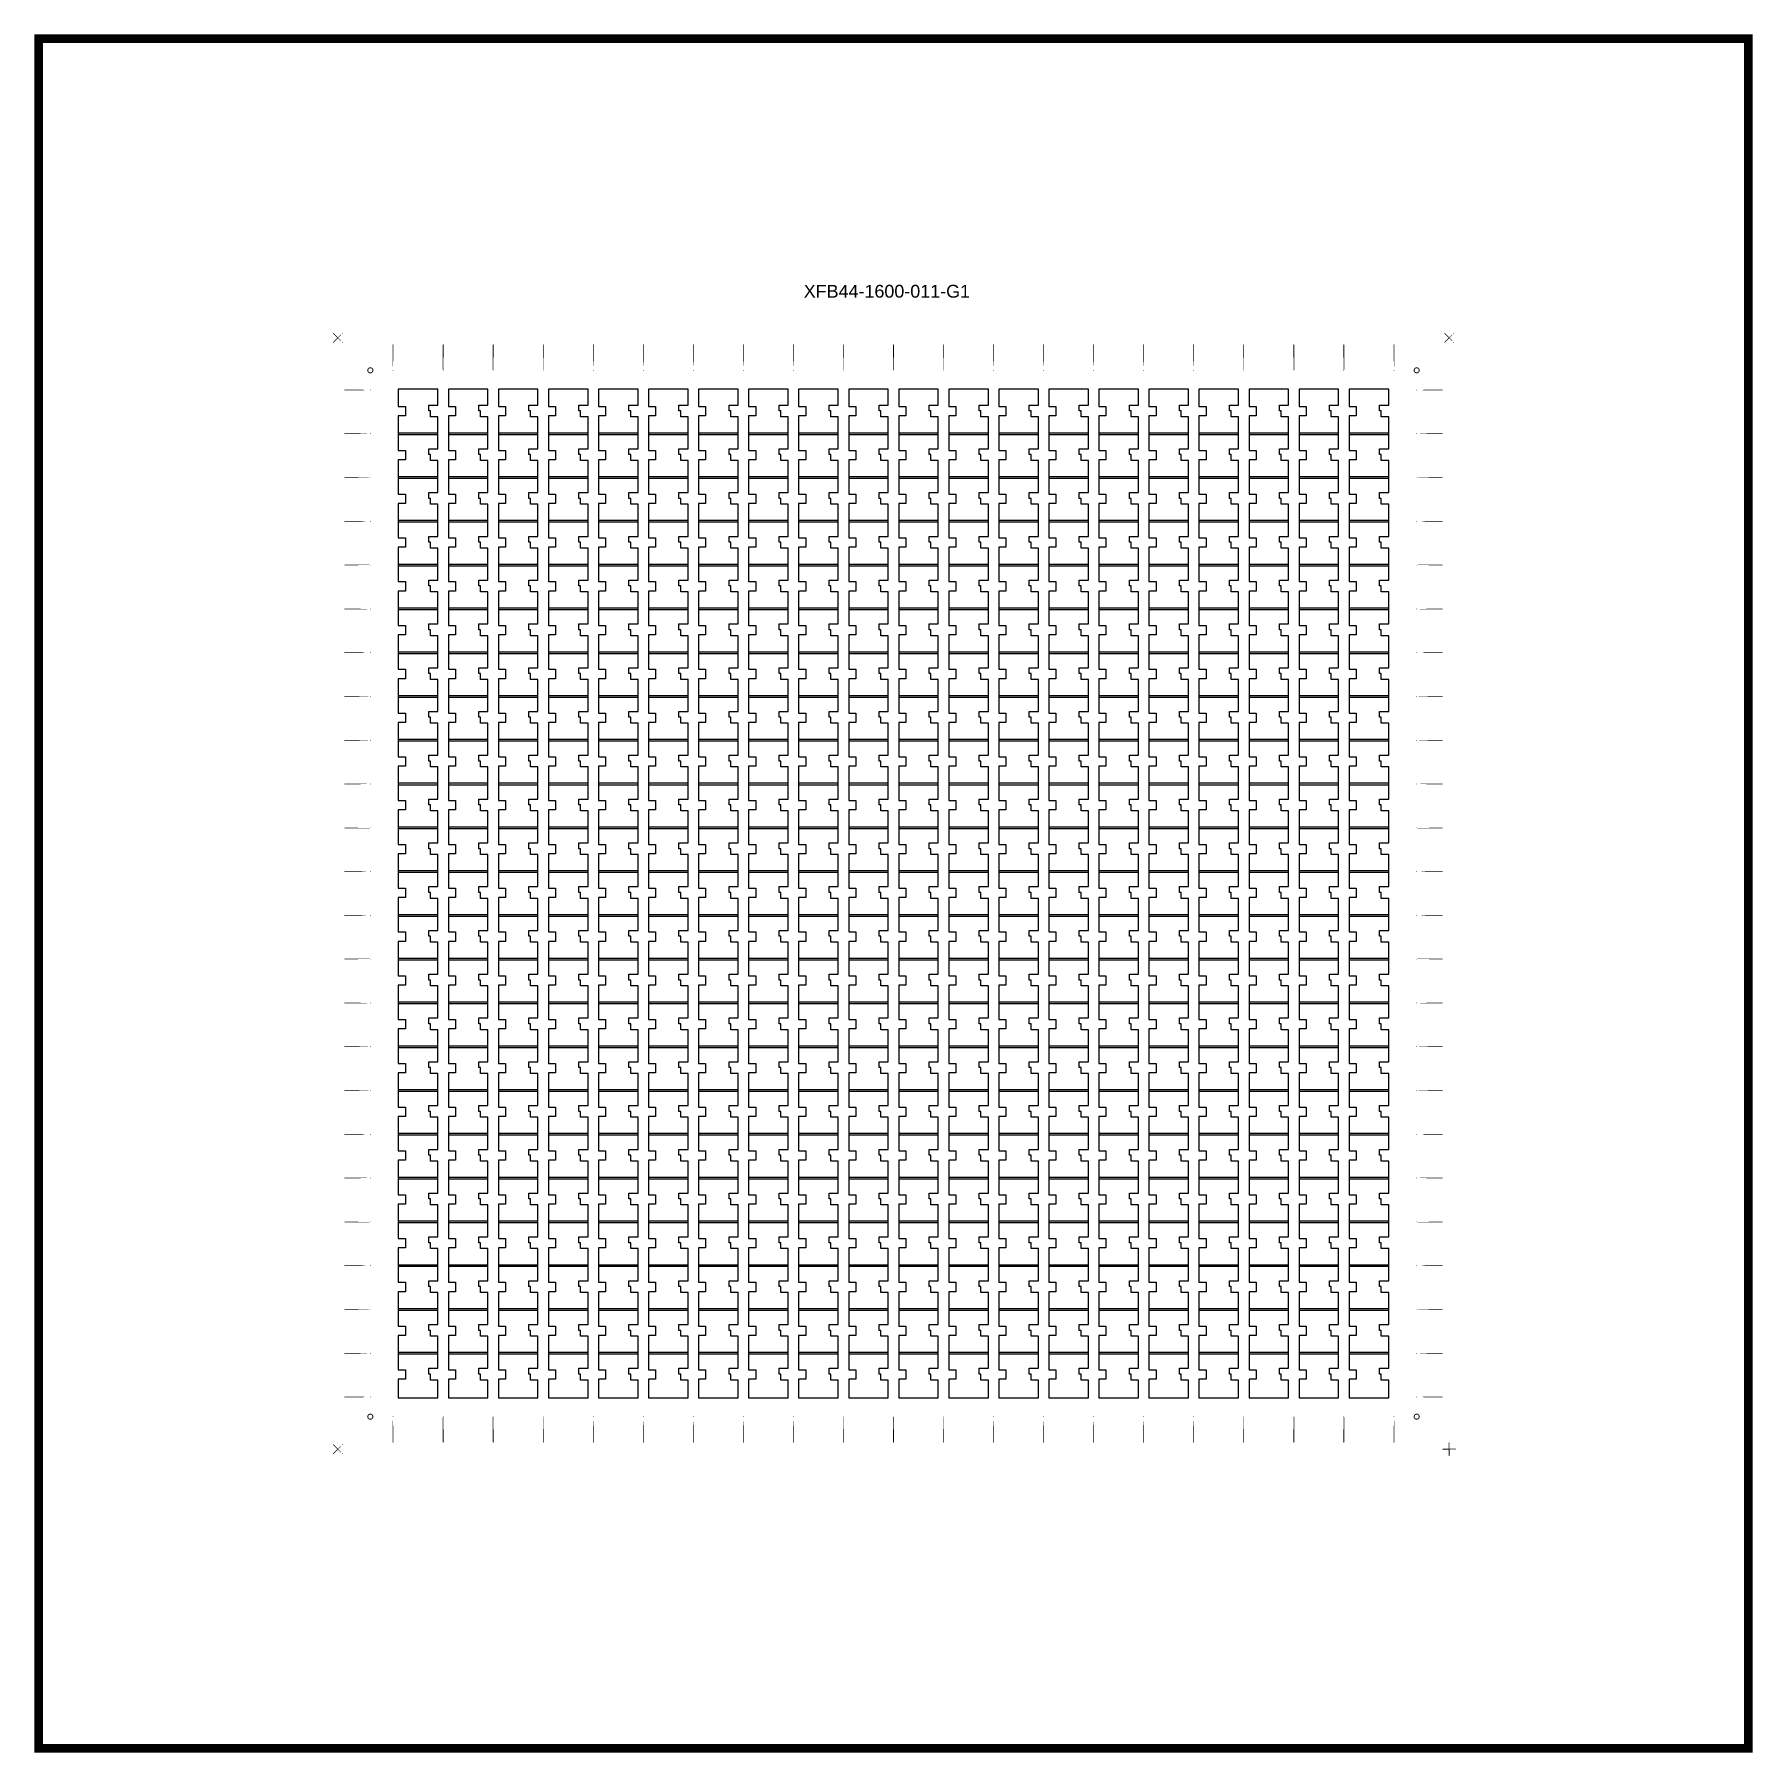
# Model space of a CAD drawing. Extents: x -100 to 100, y -100 to 100.
import ezdxf

# ---------------------------------------------------------------- set-up
doc = ezdxf.new("R2010")
doc.units = 0
doc.layers.get('0').update_dxf_attribs({"linetype": 'continuous'})
doc.layers.add('G1', color=7, linetype='continuous')
doc.styles.get("Standard").update_dxf_attribs({"font": 'ARIAL.TTF'})

# ---------------------------------------------------------------- blocks, each defined once
blk = doc.blocks.new('LDI_XFB44-1600-011_G1_B1')
at = {"layer": 'G1'}
for points in [[(-57.93, -58.98), (-53.29, -58.98), (-53.29, -56.91), (-54.16, -56.91), (-54.16, -56.22), (-54.37, -56.22), (-54.37, -55.54), (-53.29, -55.54), (-53.29, -53.7), (-57.93, -53.7), (-57.93, -55.72), (-57.1, -55.72), (-57.1, -56.82), (-57.93, -56.82), (-57.93, -58.98)], [(-52.07, -58.98), (-47.44, -58.98), (-47.44, -56.91), (-48.3, -56.91), (-48.3, -56.22), (-48.51, -56.22), (-48.51, -55.54), (-47.44, -55.54), (-47.44, -53.7), (-52.07, -53.7), (-52.07, -55.72), (-51.24, -55.72), (-51.24, -56.82), (-52.07, -56.82), (-52.07, -58.98)], [(-46.22, -58.98), (-41.59, -58.98), (-41.59, -56.91), (-42.45, -56.91), (-42.45, -56.22), (-42.66, -56.22), (-42.66, -55.54), (-41.59, -55.54), (-41.59, -53.7), (-46.22, -53.7), (-46.22, -55.72), (-45.39, -55.72), (-45.39, -56.82), (-46.22, -56.82), (-46.22, -58.98)], [(-40.37, -58.98), (-35.73, -58.98), (-35.73, -56.91), (-36.6, -56.91), (-36.6, -56.22), (-36.8, -56.22), (-36.8, -55.54), (-35.73, -55.54), (-35.73, -53.7), (-40.37, -53.7), (-40.37, -55.72), (-39.54, -55.72), (-39.54, -56.82), (-40.37, -56.82), (-40.37, -58.98)], [(-34.51, -58.98), (-29.88, -58.98), (-29.88, -56.91), (-30.74, -56.91), (-30.74, -56.22), (-30.95, -56.22), (-30.95, -55.54), (-29.88, -55.54), (-29.88, -53.7), (-34.51, -53.7), (-34.51, -55.72), (-33.68, -55.72), (-33.68, -56.82), (-34.51, -56.82), (-34.51, -58.98)], [(-28.66, -58.98), (-24.02, -58.98), (-24.02, -56.91), (-24.89, -56.91), (-24.89, -56.22), (-25.1, -56.22), (-25.1, -55.54), (-24.02, -55.54), (-24.02, -53.7), (-28.66, -53.7), (-28.66, -55.72), (-27.83, -55.72), (-27.83, -56.82), (-28.66, -56.82), (-28.66, -58.98)], [(-22.8, -58.98), (-18.17, -58.98), (-18.17, -56.91), (-19.04, -56.91), (-19.04, -56.22), (-19.24, -56.22), (-19.24, -55.54), (-18.17, -55.54), (-18.17, -53.7), (-22.8, -53.7), (-22.8, -55.72), (-21.98, -55.72), (-21.98, -56.82), (-22.8, -56.82), (-22.8, -58.98)], [(-16.95, -58.98), (-12.32, -58.98), (-12.32, -56.91), (-13.18, -56.91), (-13.18, -56.22), (-13.39, -56.22), (-13.39, -55.54), (-12.32, -55.54), (-12.32, -53.7), (-16.95, -53.7), (-16.95, -55.72), (-16.12, -55.72), (-16.12, -56.82), (-16.95, -56.82), (-16.95, -58.98)], [(-11.1, -58.98), (-6.46, -58.98), (-6.46, -56.91), (-7.33, -56.91), (-7.33, -56.22), (-7.54, -56.22), (-7.54, -55.54), (-6.46, -55.54), (-6.46, -53.7), (-11.1, -53.7), (-11.1, -55.72), (-10.27, -55.72), (-10.27, -56.82), (-11.1, -56.82), (-11.1, -58.98)], [(-5.24, -58.98), (-0.61, -58.98), (-0.61, -56.91), (-1.48, -56.91), (-1.48, -56.22), (-1.68, -56.22), (-1.68, -55.54), (-0.61, -55.54), (-0.61, -53.7), (-5.24, -53.7), (-5.24, -55.72), (-4.41, -55.72), (-4.41, -56.82), (-5.24, -56.82), (-5.24, -58.98)], [(0.61, -58.98), (5.24, -58.98), (5.24, -56.91), (4.38, -56.91), (4.38, -56.22), (4.17, -56.22), (4.17, -55.54), (5.24, -55.54), (5.24, -53.7), (0.61, -53.7), (0.61, -55.72), (1.44, -55.72), (1.44, -56.82), (0.61, -56.82), (0.61, -58.98)], [(6.46, -58.98), (11.1, -58.98), (11.1, -56.91), (10.23, -56.91), (10.23, -56.22), (10.02, -56.22), (10.02, -55.54), (11.1, -55.54), (11.1, -53.7), (6.46, -53.7), (6.46, -55.72), (7.29, -55.72), (7.29, -56.82), (6.46, -56.82), (6.46, -58.98)], [(12.32, -58.98), (16.95, -58.98), (16.95, -56.91), (16.09, -56.91), (16.09, -56.22), (15.88, -56.22), (15.88, -55.54), (16.95, -55.54), (16.95, -53.7), (12.32, -53.7), (12.32, -55.72), (13.15, -55.72), (13.15, -56.82), (12.32, -56.82), (12.32, -58.98)], [(18.17, -58.98), (22.8, -58.98), (22.8, -56.91), (21.94, -56.91), (21.94, -56.22), (21.73, -56.22), (21.73, -55.54), (22.8, -55.54), (22.8, -53.7), (18.17, -53.7), (18.17, -55.72), (19, -55.72), (19, -56.82), (18.17, -56.82), (18.17, -58.98)], [(24.02, -58.98), (28.66, -58.98), (28.66, -56.91), (27.79, -56.91), (27.79, -56.22), (27.59, -56.22), (27.59, -55.54), (28.66, -55.54), (28.66, -53.7), (24.02, -53.7), (24.02, -55.72), (24.85, -55.72), (24.85, -56.82), (24.02, -56.82), (24.02, -58.98)], [(29.88, -58.98), (34.51, -58.98), (34.51, -56.91), (33.65, -56.91), (33.65, -56.22), (33.44, -56.22), (33.44, -55.54), (34.51, -55.54), (34.51, -53.7), (29.88, -53.7), (29.88, -55.72), (30.71, -55.72), (30.71, -56.82), (29.88, -56.82), (29.88, -58.98)], [(35.73, -58.98), (40.37, -58.98), (40.37, -56.91), (39.5, -56.91), (39.5, -56.22), (39.29, -56.22), (39.29, -55.54), (40.37, -55.54), (40.37, -53.7), (35.73, -53.7), (35.73, -55.72), (36.56, -55.72), (36.56, -56.82), (35.73, -56.82), (35.73, -58.98)], [(41.59, -58.98), (46.22, -58.98), (46.22, -56.91), (45.35, -56.91), (45.35, -56.22), (45.15, -56.22), (45.15, -55.54), (46.22, -55.54), (46.22, -53.7), (41.59, -53.7), (41.59, -55.72), (42.41, -55.72), (42.41, -56.82), (41.59, -56.82), (41.59, -58.98)], [(47.44, -58.98), (52.07, -58.98), (52.07, -56.91), (51.21, -56.91), (51.21, -56.22), (51, -56.22), (51, -55.54), (52.07, -55.54), (52.07, -53.7), (47.44, -53.7), (47.44, -55.72), (48.27, -55.72), (48.27, -56.82), (47.44, -56.82), (47.44, -58.98)], [(53.29, -58.98), (57.93, -58.98), (57.93, -56.91), (57.06, -56.91), (57.06, -56.22), (56.85, -56.22), (56.85, -55.54), (57.93, -55.54), (57.93, -53.7), (53.29, -53.7), (53.29, -55.72), (54.12, -55.72), (54.12, -56.82), (53.29, -56.82), (53.29, -58.98)]]:
    blk.add_lwpolyline(points, close=True, dxfattribs=at)
blk = doc.blocks.new('cutlineendpoint')
at = {"const_width": 0.04}
blk.add_lwpolyline([(-0.02, 0, 1), (0.02, 0, 1)], format="xyb", close=True, dxfattribs=at)

msp = doc.modelspace()

# ---------------------------------------------------------------- linework, layer by layer
at = {"layer": 'G1'}
for points, const_width in [([(-100, 100), (100, 100), (100, -100), (-100, -100)], 1), ([(-64.47, 65.53), (-65.53, 64.47)], 0.08), ([(-64.47, 64.47), (-65.53, 65.53)], 0.08), ([(65.53, 65.53), (64.47, 64.47)], 0.08), ([(65.53, 64.47), (64.47, 65.53)], 0.08), ([(-58.54, 61.2), (-58.54, 64.2)], 0.08), ([(-52.68, 61.2), (-52.68, 64.2)], 0.08), ([(-46.83, 61.2), (-46.83, 64.2)], 0.08), ([(-40.98, 61.2), (-40.98, 64.2)], 0.08), ([(-35.12, 61.2), (-35.12, 64.2)], 0.08), ([(-29.27, 61.2), (-29.27, 64.2)], 0.08), ([(-23.41, 61.2), (-23.41, 64.2)], 0.08), ([(-17.56, 61.2), (-17.56, 64.2)], 0.08), ([(-11.71, 61.2), (-11.71, 64.2)], 0.08), ([(-5.85, 61.2), (-5.85, 64.2)], 0.08), ([(0, 61.2), (0, 64.2)], 0.08), ([(5.85, 61.2), (5.85, 64.2)], 0.08), ([(11.71, 61.2), (11.71, 64.2)], 0.08), ([(17.56, 61.2), (17.56, 64.2)], 0.08), ([(23.41, 61.2), (23.41, 64.2)], 0.08), ([(29.27, 61.2), (29.27, 64.2)], 0.08), ([(35.12, 61.2), (35.12, 64.2)], 0.08), ([(40.98, 61.2), (40.98, 64.2)], 0.08), ([(46.83, 61.2), (46.83, 64.2)], 0.08), ([(52.68, 61.2), (52.68, 64.2)], 0.08), ([(58.54, 61.2), (58.54, 64.2)], 0.08), ([(-61.2, 58.9), (-64.2, 58.9)], 0.08), ([(61.2, 58.9), (64.2, 58.9)], 0.08), ([(-61.2, 53.78), (-64.2, 53.78)], 0.08), ([(61.2, 53.78), (64.2, 53.78)], 0.08), ([(-61.2, 48.66), (-64.2, 48.66)], 0.08), ([(61.2, 48.66), (64.2, 48.66)], 0.08), ([(-61.2, 43.54), (-64.2, 43.54)], 0.08), ([(61.2, 43.54), (64.2, 43.54)], 0.08), ([(-61.2, 38.41), (-64.2, 38.41)], 0.08), ([(61.2, 38.41), (64.2, 38.41)], 0.08), ([(-61.2, 33.29), (-64.2, 33.29)], 0.08), ([(61.2, 33.29), (64.2, 33.29)], 0.08), ([(-61.2, 28.17), (-64.2, 28.17)], 0.08), ([(61.2, 28.17), (64.2, 28.17)], 0.08), ([(-61.2, 23.05), (-64.2, 23.05)], 0.08), ([(61.2, 23.05), (64.2, 23.05)], 0.08), ([(-61.2, 17.93), (-64.2, 17.93)], 0.08), ([(61.2, 17.93), (64.2, 17.93)], 0.08), ([(-61.2, 12.8), (-64.2, 12.8)], 0.08), ([(61.2, 12.8), (64.2, 12.8)], 0.08), ([(-61.2, 7.68), (-64.2, 7.68)], 0.08), ([(61.2, 7.68), (64.2, 7.68)], 0.08), ([(-61.2, 2.56), (-64.2, 2.56)], 0.08), ([(61.2, 2.56), (64.2, 2.56)], 0.08), ([(-61.2, -2.56), (-64.2, -2.56)], 0.08), ([(61.2, -2.56), (64.2, -2.56)], 0.08), ([(-61.2, -7.68), (-64.2, -7.68)], 0.08), ([(61.2, -7.68), (64.2, -7.68)], 0.08), ([(-61.2, -12.8), (-64.2, -12.8)], 0.08), ([(61.2, -12.8), (64.2, -12.8)], 0.08), ([(-61.2, -17.93), (-64.2, -17.93)], 0.08), ([(61.2, -17.93), (64.2, -17.93)], 0.08), ([(-61.2, -23.05), (-64.2, -23.05)], 0.08), ([(61.2, -23.05), (64.2, -23.05)], 0.08), ([(-61.2, -28.17), (-64.2, -28.17)], 0.08), ([(61.2, -28.17), (64.2, -28.17)], 0.08), ([(-61.2, -33.29), (-64.2, -33.29)], 0.08), ([(61.2, -33.29), (64.2, -33.29)], 0.08), ([(-61.2, -38.41), (-64.2, -38.41)], 0.08), ([(61.2, -38.41), (64.2, -38.41)], 0.08), ([(-61.2, -43.54), (-64.2, -43.54)], 0.08), ([(61.2, -43.54), (64.2, -43.54)], 0.08), ([(-61.2, -48.66), (-64.2, -48.66)], 0.08), ([(61.2, -48.66), (64.2, -48.66)], 0.08), ([(-61.2, -53.78), (-64.2, -53.78)], 0.08), ([(61.2, -53.78), (64.2, -53.78)], 0.08), ([(-61.2, -58.9), (-64.2, -58.9)], 0.08), ([(61.2, -58.9), (64.2, -58.9)], 0.08), ([(-58.54, -61.2), (-58.54, -64.2)], 0.08), ([(-52.68, -61.2), (-52.68, -64.2)], 0.08), ([(-46.83, -61.2), (-46.83, -64.2)], 0.08), ([(-40.98, -61.2), (-40.98, -64.2)], 0.08), ([(-35.12, -61.2), (-35.12, -64.2)], 0.08), ([(-29.27, -61.2), (-29.27, -64.2)], 0.08), ([(-23.41, -61.2), (-23.41, -64.2)], 0.08), ([(-17.56, -61.2), (-17.56, -64.2)], 0.08), ([(-11.71, -61.2), (-11.71, -64.2)], 0.08), ([(-5.85, -61.2), (-5.85, -64.2)], 0.08), ([(0, -61.2), (0, -64.2)], 0.08), ([(5.85, -61.2), (5.85, -64.2)], 0.08), ([(11.71, -61.2), (11.71, -64.2)], 0.08), ([(17.56, -61.2), (17.56, -64.2)], 0.08), ([(23.41, -61.2), (23.41, -64.2)], 0.08), ([(29.27, -61.2), (29.27, -64.2)], 0.08), ([(35.12, -61.2), (35.12, -64.2)], 0.08), ([(40.98, -61.2), (40.98, -64.2)], 0.08), ([(46.83, -61.2), (46.83, -64.2)], 0.08), ([(52.68, -61.2), (52.68, -64.2)], 0.08), ([(58.54, -61.2), (58.54, -64.2)], 0.08), ([(65, -64.25), (65, -65.75)], 0.08), ([(-64.47, -64.47), (-65.53, -65.53)], 0.08), ([(-64.47, -65.53), (-65.53, -64.47)], 0.08), ([(65.75, -65), (64.25, -65)], 0.08)]:
    msp.add_lwpolyline(points, close=True, dxfattribs=dict(at, const_width=const_width))
at = {"layer": 'G1', "const_width": 0.1}
for points in [[(-61.5, 61.2, 1), (-60.9, 61.2, 1)], [(60.9, 61.2, 1), (61.5, 61.2, 1)], [(-61.5, -61.2, 1), (-60.9, -61.2, 1)], [(60.9, -61.2, 1), (61.5, -61.2, 1)]]:
    msp.add_lwpolyline(points, format="xyb", close=True, dxfattribs=at)

# ---------------------------------------------------------------- block references
at = {"layer": 'G1'}
for name, p in [('cutlineendpoint', (-65.53, 65.53)), ('cutlineendpoint', (-65.53, 64.47)), ('cutlineendpoint', (-64.47, 65.53)), ('cutlineendpoint', (-64.47, 64.47)), ('cutlineendpoint', (64.47, 65.53)), ('cutlineendpoint', (64.47, 64.47)), ('cutlineendpoint', (65.53, 65.53)), ('cutlineendpoint', (65.53, 64.47)), ('cutlineendpoint', (-58.54, 64.2)), ('cutlineendpoint', (-52.68, 64.2)), ('cutlineendpoint', (-46.83, 64.2)), ('cutlineendpoint', (-40.98, 64.2)), ('cutlineendpoint', (-35.12, 64.2)), ('cutlineendpoint', (-29.27, 64.2)), ('cutlineendpoint', (-23.41, 64.2)), ('cutlineendpoint', (-17.56, 64.2)), ('cutlineendpoint', (-11.71, 64.2)), ('cutlineendpoint', (-5.85, 64.2)), ('cutlineendpoint', (0, 64.2)), ('cutlineendpoint', (5.85, 64.2)), ('cutlineendpoint', (11.71, 64.2)), ('cutlineendpoint', (17.56, 64.2)), ('cutlineendpoint', (23.41, 64.2)), ('cutlineendpoint', (29.27, 64.2)), ('cutlineendpoint', (35.12, 64.2)), ('cutlineendpoint', (40.98, 64.2)), ('cutlineendpoint', (46.83, 64.2)), ('cutlineendpoint', (52.68, 64.2)), ('cutlineendpoint', (58.54, 64.2)), ('cutlineendpoint', (-58.54, 61.2)), ('cutlineendpoint', (-52.68, 61.2)), ('cutlineendpoint', (-46.83, 61.2)), ('cutlineendpoint', (-40.98, 61.2)), ('cutlineendpoint', (-35.12, 61.2)), ('cutlineendpoint', (-29.27, 61.2)), ('cutlineendpoint', (-23.41, 61.2)), ('cutlineendpoint', (-17.56, 61.2)), ('cutlineendpoint', (-11.71, 61.2)), ('cutlineendpoint', (-5.85, 61.2)), ('cutlineendpoint', (0, 61.2)), ('cutlineendpoint', (5.85, 61.2)), ('cutlineendpoint', (11.71, 61.2)), ('cutlineendpoint', (17.56, 61.2)), ('cutlineendpoint', (23.41, 61.2)), ('cutlineendpoint', (29.27, 61.2)), ('cutlineendpoint', (35.12, 61.2)), ('cutlineendpoint', (40.98, 61.2)), ('cutlineendpoint', (46.83, 61.2)), ('cutlineendpoint', (52.68, 61.2)), ('cutlineendpoint', (58.54, 61.2)), ('cutlineendpoint', (-64.2, 58.9)), ('cutlineendpoint', (-61.2, 58.9)), ('LDI_XFB44-1600-011_G1_B1', (0, 112.68)), ('cutlineendpoint', (61.2, 58.9)), ('cutlineendpoint', (64.2, 58.9)), ('cutlineendpoint', (-64.2, 53.78)), ('cutlineendpoint', (-61.2, 53.78)), ('LDI_XFB44-1600-011_G1_B1', (0, 107.56)), ('cutlineendpoint', (61.2, 53.78)), ('cutlineendpoint', (64.2, 53.78)), ('cutlineendpoint', (-64.2, 48.66)), ('cutlineendpoint', (-61.2, 48.66)), ('LDI_XFB44-1600-011_G1_B1', (0, 102.44)), ('cutlineendpoint', (61.2, 48.66)), ('cutlineendpoint', (64.2, 48.66)), ('cutlineendpoint', (-64.2, 43.54)), ('cutlineendpoint', (-61.2, 43.54)), ('LDI_XFB44-1600-011_G1_B1', (0, 97.32)), ('cutlineendpoint', (61.2, 43.54)), ('cutlineendpoint', (64.2, 43.54)), ('cutlineendpoint', (-64.2, 38.41)), ('cutlineendpoint', (-61.2, 38.41)), ('LDI_XFB44-1600-011_G1_B1', (0, 92.2)), ('cutlineendpoint', (61.2, 38.41)), ('cutlineendpoint', (64.2, 38.41)), ('cutlineendpoint', (-64.2, 33.29)), ('cutlineendpoint', (-61.2, 33.29)), ('LDI_XFB44-1600-011_G1_B1', (0, 87.07)), ('cutlineendpoint', (61.2, 33.29)), ('cutlineendpoint', (64.2, 33.29)), ('cutlineendpoint', (-64.2, 28.17)), ('cutlineendpoint', (-61.2, 28.17)), ('LDI_XFB44-1600-011_G1_B1', (0, 81.95)), ('cutlineendpoint', (61.2, 28.17)), ('cutlineendpoint', (64.2, 28.17)), ('cutlineendpoint', (-64.2, 23.05)), ('cutlineendpoint', (-61.2, 23.05)), ('LDI_XFB44-1600-011_G1_B1', (0, 76.83)), ('cutlineendpoint', (61.2, 23.05)), ('cutlineendpoint', (64.2, 23.05)), ('cutlineendpoint', (-64.2, 17.93)), ('cutlineendpoint', (-61.2, 17.93)), ('LDI_XFB44-1600-011_G1_B1', (0, 71.71)), ('cutlineendpoint', (61.2, 17.93)), ('cutlineendpoint', (64.2, 17.93)), ('cutlineendpoint', (-64.2, 12.8)), ('cutlineendpoint', (-61.2, 12.8)), ('LDI_XFB44-1600-011_G1_B1', (0, 66.59)), ('cutlineendpoint', (61.2, 12.8)), ('cutlineendpoint', (64.2, 12.8)), ('cutlineendpoint', (-64.2, 7.68)), ('cutlineendpoint', (-61.2, 7.68)), ('LDI_XFB44-1600-011_G1_B1', (0, 61.46)), ('cutlineendpoint', (61.2, 7.68)), ('cutlineendpoint', (64.2, 7.68)), ('cutlineendpoint', (-64.2, 2.56)), ('cutlineendpoint', (-61.2, 2.56)), ('LDI_XFB44-1600-011_G1_B1', (0, 56.34)), ('cutlineendpoint', (61.2, 2.56)), ('cutlineendpoint', (64.2, 2.56)), ('cutlineendpoint', (-64.2, -2.56)), ('cutlineendpoint', (-61.2, -2.56)), ('LDI_XFB44-1600-011_G1_B1', (0, 51.22)), ('cutlineendpoint', (61.2, -2.56)), ('cutlineendpoint', (64.2, -2.56)), ('cutlineendpoint', (-64.2, -7.68)), ('cutlineendpoint', (-61.2, -7.68)), ('LDI_XFB44-1600-011_G1_B1', (0, 46.1)), ('cutlineendpoint', (61.2, -7.68)), ('cutlineendpoint', (64.2, -7.68)), ('cutlineendpoint', (-64.2, -12.8)), ('cutlineendpoint', (-61.2, -12.8)), ('LDI_XFB44-1600-011_G1_B1', (0, 40.98)), ('cutlineendpoint', (61.2, -12.8)), ('cutlineendpoint', (64.2, -12.8)), ('cutlineendpoint', (-64.2, -17.93)), ('cutlineendpoint', (-61.2, -17.93)), ('LDI_XFB44-1600-011_G1_B1', (0, 35.85)), ('cutlineendpoint', (61.2, -17.93)), ('cutlineendpoint', (64.2, -17.93)), ('cutlineendpoint', (-64.2, -23.05)), ('cutlineendpoint', (-61.2, -23.05)), ('LDI_XFB44-1600-011_G1_B1', (0, 30.73)), ('cutlineendpoint', (61.2, -23.05)), ('cutlineendpoint', (64.2, -23.05)), ('cutlineendpoint', (-64.2, -28.17)), ('cutlineendpoint', (-61.2, -28.17)), ('LDI_XFB44-1600-011_G1_B1', (0, 25.61)), ('cutlineendpoint', (61.2, -28.17)), ('cutlineendpoint', (64.2, -28.17)), ('cutlineendpoint', (-64.2, -33.29)), ('cutlineendpoint', (-61.2, -33.29)), ('LDI_XFB44-1600-011_G1_B1', (0, 20.49)), ('cutlineendpoint', (61.2, -33.29)), ('cutlineendpoint', (64.2, -33.29)), ('cutlineendpoint', (-64.2, -38.41)), ('cutlineendpoint', (-61.2, -38.41)), ('LDI_XFB44-1600-011_G1_B1', (0, 15.37)), ('cutlineendpoint', (61.2, -38.41)), ('cutlineendpoint', (64.2, -38.41)), ('cutlineendpoint', (-64.2, -43.54)), ('cutlineendpoint', (-61.2, -43.54)), ('LDI_XFB44-1600-011_G1_B1', (0, 10.24)), ('cutlineendpoint', (61.2, -43.54)), ('cutlineendpoint', (64.2, -43.54)), ('cutlineendpoint', (-64.2, -48.66)), ('cutlineendpoint', (-61.2, -48.66)), ('LDI_XFB44-1600-011_G1_B1', (0, 5.12)), ('cutlineendpoint', (61.2, -48.66)), ('cutlineendpoint', (64.2, -48.66)), ('cutlineendpoint', (-64.2, -53.78)), ('cutlineendpoint', (-61.2, -53.78)), ('LDI_XFB44-1600-011_G1_B1', (0, 0)), ('cutlineendpoint', (61.2, -53.78)), ('cutlineendpoint', (64.2, -53.78)), ('cutlineendpoint', (-64.2, -58.9)), ('cutlineendpoint', (-61.2, -58.9)), ('cutlineendpoint', (61.2, -58.9)), ('cutlineendpoint', (64.2, -58.9)), ('cutlineendpoint', (-58.54, -61.2)), ('cutlineendpoint', (-52.68, -61.2)), ('cutlineendpoint', (-46.83, -61.2)), ('cutlineendpoint', (-40.98, -61.2)), ('cutlineendpoint', (-35.12, -61.2)), ('cutlineendpoint', (-29.27, -61.2)), ('cutlineendpoint', (-23.41, -61.2)), ('cutlineendpoint', (-17.56, -61.2)), ('cutlineendpoint', (-11.71, -61.2)), ('cutlineendpoint', (-5.85, -61.2)), ('cutlineendpoint', (0, -61.2)), ('cutlineendpoint', (5.85, -61.2)), ('cutlineendpoint', (11.71, -61.2)), ('cutlineendpoint', (17.56, -61.2)), ('cutlineendpoint', (23.41, -61.2)), ('cutlineendpoint', (29.27, -61.2)), ('cutlineendpoint', (35.12, -61.2)), ('cutlineendpoint', (40.98, -61.2)), ('cutlineendpoint', (46.83, -61.2)), ('cutlineendpoint', (52.68, -61.2)), ('cutlineendpoint', (58.54, -61.2)), ('cutlineendpoint', (-58.54, -64.2)), ('cutlineendpoint', (-52.68, -64.2)), ('cutlineendpoint', (-46.83, -64.2)), ('cutlineendpoint', (-40.98, -64.2)), ('cutlineendpoint', (-35.12, -64.2)), ('cutlineendpoint', (-29.27, -64.2)), ('cutlineendpoint', (-23.41, -64.2)), ('cutlineendpoint', (-17.56, -64.2)), ('cutlineendpoint', (-11.71, -64.2)), ('cutlineendpoint', (-5.85, -64.2)), ('cutlineendpoint', (0, -64.2)), ('cutlineendpoint', (5.85, -64.2)), ('cutlineendpoint', (11.71, -64.2)), ('cutlineendpoint', (17.56, -64.2)), ('cutlineendpoint', (23.41, -64.2)), ('cutlineendpoint', (29.27, -64.2)), ('cutlineendpoint', (35.12, -64.2)), ('cutlineendpoint', (40.98, -64.2)), ('cutlineendpoint', (46.83, -64.2)), ('cutlineendpoint', (52.68, -64.2)), ('cutlineendpoint', (58.54, -64.2)), ('cutlineendpoint', (65, -64.25)), ('cutlineendpoint', (-65.53, -64.47)), ('cutlineendpoint', (-65.53, -65.53)), ('cutlineendpoint', (-64.47, -64.47)), ('cutlineendpoint', (-64.47, -65.53)), ('cutlineendpoint', (64.25, -65)), ('cutlineendpoint', (65, -65.75)), ('cutlineendpoint', (65.75, -65))]:
    msp.add_blockref(name, p, dxfattribs=at)

# ---------------------------------------------------------------- texts
msp.add_text('XFB44-1600-011-G1', height=1.5, dxfattribs=at).set_placement((-10.5, 69.7))

doc.saveas('drawing.dxf')
